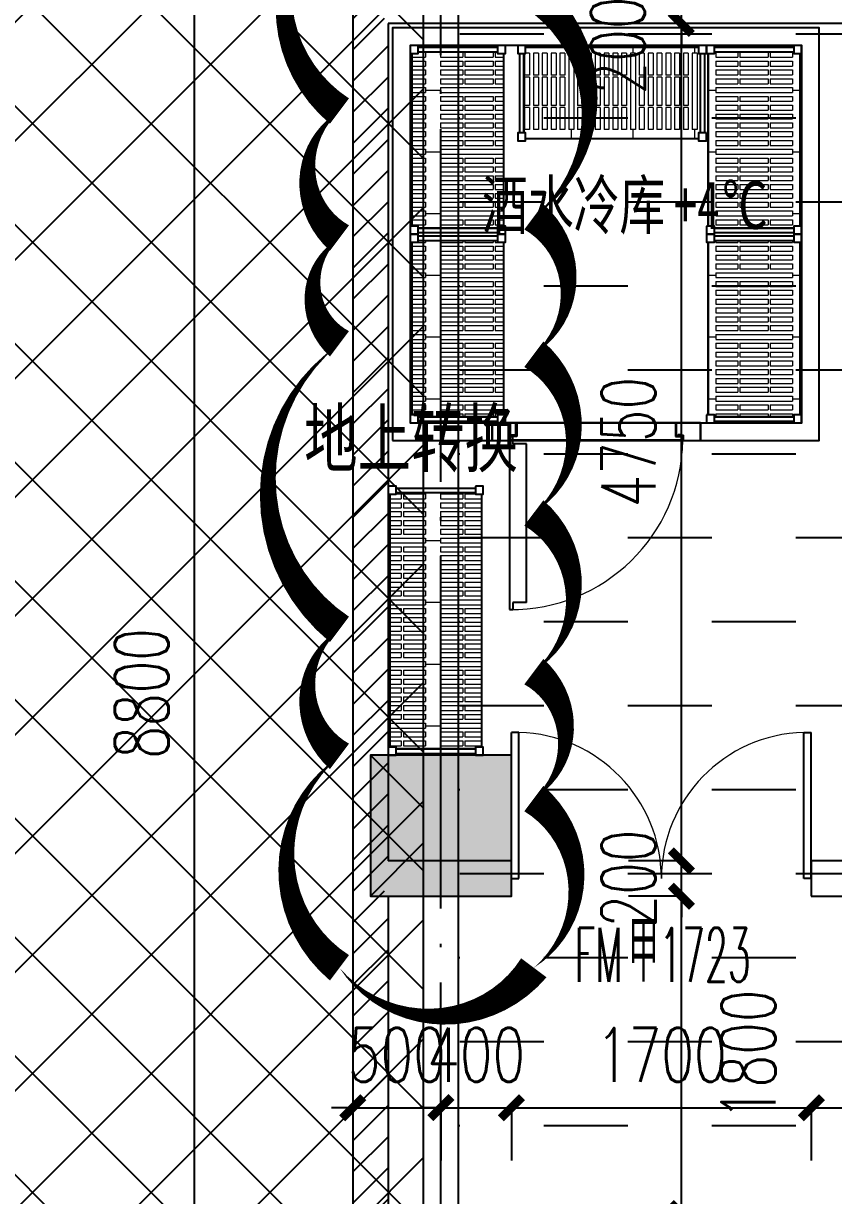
# Model space of a CAD drawing. Header units: millimetres. Extents: x 12325263 to 13848842, y -1463133 to 573208.
# Drawn here: x 12562430 to 12567023, y -833835 to -827187 of the extents above; entities that cross this region are included whole.
import ezdxf
from ezdxf.xclip import XClip

# ---------------------------------------------------------------- set-up
doc = ezdxf.new("R2010")
doc.units = ezdxf.units.MM
doc.header["$LTSCALE"] = 1000
doc.header["$XCLIPFRAME"] = 0
doc.linetypes.add('DOTE', pattern=[2.42, 2, -0.2, 0.02, -0.2])
for name, color, linetype in [('A-ANNO-DIMS', 83, 'Continuous'), ('A-ANNO-TEXT', 7, 'Continuous'), ('A-AXIS', 16, 'DOTE'), ('A-COLS', 6, 'Continuous'), ('A-WALL', 5, 'Continuous'), ('A-WALL-PATT', 8, 'Continuous'), ('A_WALL(防火墙)', 151, 'Continuous'), ('DIM_MODI', 6, 'Continuous'), ('DOOR_FIRE', 1, 'Continuous'), ('DOOR_FIRE_TEXT', 7, 'Continuous'), ('fur202301', 252, 'Continuous'), ('PUB_DIM', 83, 'Continuous'), ('PUB_HATCH', 8, 'Continuous'), ('WALL', 5, 'Continuous'), ('WALL-SHATCH', 8, 'Continuous'), ('地下室柱网$0$0q-柱0', 8, 'Continuous'), ('地下室柱网$0$0q-柱填充', 8, 'Continuous'), ('建筑-楼板开洞', 251, 'Continuous')]:
    doc.layers.add(name, color=color, linetype=linetype)
doc.layers.add('地下室柱网$0$9', color=8, linetype='Continuous', plot=False)
doc.styles.add('_TCH_DIM_T3', font='SIMPLEX.shx', dxfattribs={"width": 0.705882, "bigfont": 'GBCBIG.shx'})
doc.styles.add('_TCH_WINDOW', font='SIMPLEX', dxfattribs={"width": 0.7, "height": 3.5, "bigfont": 'GBCBIG'})
doc.styles.add('TITXV', font='', dxfattribs={"width": 0.7})
doc.styles.get('TITXV').set_extended_font_data('SimSun')
doc.dimstyles.new('_TCH_ARCH&&120', dxfattribs={"dimtxt": 306, "dimasz": 120, "dimexe": 300, "dimexo": 360, "dimgap": 147, "dimtad": 1, "dimdec": 0, "dimzin": 0, "dimdsep": 46, "dimtxsty": '_TCH_DIM_T3', "dimblk": 'ARCHTICK', "dimcen": 0.09, "dimclrt": 7, "dimazin": 2, "dimtfac": 1, "dimtdec": 0, "dimtix": 1, "dimtmove": 2, "dimatfit": 3, "dimfxl": 1, "dimfxlon": 1, "dimtolj": 1, "dimtzin": 0, "dimarcsym": 0})
pattern_1 = [(45, (0, 89.76), (-88.388383, 88.388383), [])]

# ---------------------------------------------------------------- blocks, each defined once
blk = doc.blocks.new('adgshg13-A$C7F010FC0')
at = {"layer": 'WALL-SHATCH'}
h = blk.add_hatch(color=256, dxfattribs=at)
h.dxf.hatch_style = 1
h.paths.add_polyline_path([(-60384.2, -16880.9), (-763.2, 197.5), (12587.6, -13153.3), (12587.6, -157996), (-162964.9, -188820.4), (-171262.4, -180522.9), (-171262.4, -31310.9), (-150707.2, -10755.7), (-131860.1, -7980.9), (-99162.4, -7980.9), (-99162.4, -4980.9), (-76620.4, -4980.9), (-70107.7, -16880.9)], flags=16)
h.paths.add_polyline_path([(-60091.2, -16380.9), (-646.9, 646.9), (12987.6, -12987.6), (12987.6, -158331.9), (-163100.6, -189250.4), (-171662.4, -180688.6), (-171662.4, -31145.2), (-150777.9, -10260.7), (-131896.7, -7480.9), (-99562.4, -7480.9), (-99562.4, -4580.9), (-76365.6, -4580.9), (-69907.5, -16380.9)])
blk = doc.blocks.new('*U495')
at = {"layer": '地下室柱网$0$0q-柱0'}
blk.add_lwpolyline([(-400, -400), (400, -400), (400, 400), (-400, 400)], close=True, dxfattribs=at)
at = {"layer": '地下室柱网$0$0q-柱填充'}
blk.add_solid([(-400, 400), (400, 400), (-400, -400), (400, -400)], dxfattribs=at)
at = {"layer": '地下室柱网$0$9'}
for p, q in [((-400, 400), (400, -400)), ((-400, -400), (400, 400))]:
    blk.add_line(p, q, dxfattribs=at)
blk = doc.blocks.new('A$C4C7A72D3')
at = {"rotation": 9.958774256191969}
blk.add_blockref('*U495', (163504.4, 104321), dxfattribs=at)
at = {"layer": 'WALL', "color": 1}
blk.add_blockref('adgshg13-A$C7F010FC0', (210433, 205503.6), dxfattribs=at)
blk = doc.blocks.new('qlzw')
at = {"layer": 'A-AXIS'}
blk.add_line((12431366.8, 979489.8), (12431366.8, 1082089.8), dxfattribs=at)
blk = doc.blocks.new('_FZH')
blk.add_lwpolyline([(-0.5, -0.5), (0.5, -0.5), (0.5, 0.5), (-0.5, 0.5)], close=True)
at = {"layer": 'PUB_HATCH'}
blk.add_solid([(-0.5, -0.5), (0.5, -0.5), (-0.5, 0.5), (0.5, 0.5)], dxfattribs=at)
blk = doc.blocks.new('asdfdsfds')
at = {"layer": 'DIM_MODI'}
blk.add_lwpolyline([(-40075.4, 60242.9, 0, 180, 0.5), (-40075.4, 59462.9, 0, 180, 0.5), (-40075.4, 58202.9, 0, 180, 0.5), (-40075.4, 57482.9, 0, 180, 0.5), (-40075.4, 56882.9, 0, 180, 0.5), (-40075.4, 55262.9, 0, 180, 0.5), (-40075.4, 54542.9, 0, 180, 0.5), (-40075.4, 53343.6, 0, 180, 0.5), (-38973.2, 53343.6, 0, 180, 0.5), (-38973.2, 54303.6, 0, 180, 0.5), (-38973.2, 55023.6, 0, 180, 0.5), (-38973.2, 55923.6, 0, 180, 0.5), (-38973.2, 56823.6, 0, 180, 0.5), (-38973.2, 57603.6, 0, 180, 0.5), (-38973.2, 58863.6, 0, 180, 0.5), (-38973.2, 59643.6, 0, 180, 0.5), (-38973.2, 60242.9, 0, 180, 0.5), (-39873.2, 60242.9, 0, 180, 0.5)], format="xyseb", close=True, dxfattribs=at)
at = {"layer": 'A-COLS', "xscale": 800, "yscale": 800, "zscale": 800, "rotation": 270}
blk.add_blockref('_FZH', (-39500, 54150), dxfattribs=at)
at = {"layer": 'DIM_MODI', "style": 'TITXV', "width": 0.7}
blk.add_text('地上转换', height=317.22, dxfattribs=at).set_placement((-40275.2, 56188.2))
blk = doc.blocks.new('*U1650')
at = {"layer": 'fur202301', "lineweight": 0}
h = blk.add_hatch(dxfattribs=at)
h.set_pattern_fill('CAMBRO层板', color=256, pattern_type=2)
h.set_pattern_definition([(0, (-5399.2, -2045), (0, 520), [28, -322]), (0, (-5399.2, -1920), (0, 520), [28, -322]), (90, (-5399.18, -2045.03), (-350, 2e-14), [125, -395]), (90, (-5371.18, -2045.03), (-350, 2e-14), [125, -395]), (0, (-5399.2, -1748), (0, 520), [28, -322]), (0, (-5399.2, -1908), (0, 520), [28, -322]), (90, (-5399.18, -1908.03), (-350, 2e-14), [160, -360]), (90, (-5371.18, -1908.03), (-350, 2e-14), [160, -360]), (0, (-5399.2, -1611), (0, 520), [28, -322]), (0, (-5399.2, -1736), (0, 520), [28, -322]), (90, (-5399.18, -1736.03), (-350, 2e-14), [125, -395]), (90, (-5371.18, -1736.03), (-350, 2e-14), [125, -395]), (0, (-5349.2, -2045), (0, 520), [28, -322]), (0, (-5349.2, -1920), (0, 520), [28, -322]), (90, (-5349.18, -2045.03), (-350, 2e-14), [125, -395]), (90, (-5321.18, -2045.03), (-350, 2e-14), [125, -395]), (0, (-5349.2, -1748), (0, 520), [28, -322]), (0, (-5349.2, -1908), (0, 520), [28, -322]), (90, (-5349.18, -1908.03), (-350, 2e-14), [160, -360]), (90, (-5321.18, -1908.03), (-350, 2e-14), [160, -360]), (0, (-5349.2, -1611), (0, 520), [28, -322]), (0, (-5349.2, -1736), (0, 520), [28, -322]), (90, (-5349.18, -1736.03), (-350, 2e-14), [125, -395]), (90, (-5321.18, -1736.03), (-350, 2e-14), [125, -395]), (0, (-5299.2, -2045), (0, 520), [28, -322]), (0, (-5299.2, -1920), (0, 520), [28, -322]), (90, (-5299.18, -2045.03), (-350, 2e-14), [125, -395]), (90, (-5271.18, -2045.03), (-350, 2e-14), [125, -395]), (0, (-5299.2, -1748), (0, 520), [28, -322]), (0, (-5299.2, -1908), (0, 520), [28, -322]), (90, (-5299.18, -1908.03), (-350, 2e-14), [160, -360]), (90, (-5271.18, -1908.03), (-350, 2e-14), [160, -360]), (0, (-5299.2, -1611), (0, 520), [28, -322]), (0, (-5299.2, -1736), (0, 520), [28, -322]), (90, (-5299.18, -1736.03), (-350, 2e-14), [125, -395]), (90, (-5271.18, -1736.03), (-350, 2e-14), [125, -395]), (0, (-5249.2, -2045), (0, 520), [28, -322]), (0, (-5249.2, -1920), (0, 520), [28, -322]), (90, (-5249.18, -2045.03), (-350, 2e-14), [125, -395]), (90, (-5221.18, -2045.03), (-350, 2e-14), [125, -395]), (0, (-5249.2, -1748), (0, 520), [28, -322]), (0, (-5249.2, -1908), (0, 520), [28, -322]), (90, (-5249.18, -1908.03), (-350, 2e-14), [160, -360]), (90, (-5221.18, -1908.03), (-350, 2e-14), [160, -360]), (0, (-5249.2, -1611), (0, 520), [28, -322]), (0, (-5249.2, -1736), (0, 520), [28, -322]), (90, (-5249.18, -1736.03), (-350, 2e-14), [125, -395]), (90, (-5221.18, -1736.03), (-350, 2e-14), [125, -395]), (0, (-5199.2, -2045), (0, 520), [28, -322]), (0, (-5199.2, -1920), (0, 520), [28, -322]), (90, (-5199.18, -2045.03), (-350, 2e-14), [125, -395]), (90, (-5171.18, -2045.03), (-350, 2e-14), [125, -395]), (0, (-5199.2, -1748), (0, 520), [28, -322]), (0, (-5199.2, -1908), (0, 520), [28, -322]), (90, (-5199.18, -1908.03), (-350, 2e-14), [160, -360]), (90, (-5171.18, -1908.03), (-350, 2e-14), [160, -360]), (0, (-5199.2, -1611), (0, 520), [28, -322]), (0, (-5199.2, -1736), (0, 520), [28, -322]), (90, (-5199.18, -1736.03), (-350, 2e-14), [125, -395]), (90, (-5171.18, -1736.03), (-350, 2e-14), [125, -395]), (0, (-5149.2, -2045), (0, 520), [28, -322]), (0, (-5149.2, -1920), (0, 520), [28, -322]), (90, (-5149.18, -2045.03), (-350, 2e-14), [125, -395]), (90, (-5121.18, -2045.03), (-350, 2e-14), [125, -395]), (0, (-5149.2, -1748), (0, 520), [28, -322]), (0, (-5149.2, -1908), (0, 520), [28, -322]), (90, (-5149.18, -1908.03), (-350, 2e-14), [160, -360]), (90, (-5121.18, -1908.03), (-350, 2e-14), [160, -360]), (0, (-5149.2, -1611), (0, 520), [28, -322]), (0, (-5149.2, -1736), (0, 520), [28, -322]), (90, (-5149.18, -1736.03), (-350, 2e-14), [125, -395]), (90, (-5121.18, -1736.03), (-350, 2e-14), [125, -395]), (0, (-5099.2, -2045), (0, 520), [28, -322]), (0, (-5099.2, -1611), (0, 520), [28, -322]), (90, (-5099.18, -2045.03), (-350, 2e-14), [434, -86]), (90, (-5071.18, -2045.03), (-350, 2e-14), [434, -86]), (90, (-5084.5, -1610.93), (-350, 2e-14), [43.033, -476.967]), (90, (-5084.5, -2087.9), (-350, 2e-14), [42.776, -477.224])])
h.paths.add_polyline_path([(35, -45), (45, -45), (45, -10), (1025, -10), (1025, -45), (1035, -45), (1035, -495), (1025, -495), (1025, -530), (45, -530), (45, -495), (35, -495)])
for points in [[(0, -45), (45, -45), (45, 0), (0, 0)], [(1025, -45), (1070, -45), (1070, 0), (1025, 0)], [(35, -45), (45, -45), (45, -10), (1025, -10), (1025, -45), (1035, -45), (1035, -495), (1025, -495), (1025, -530), (45, -530), (45, -495), (35, -495)], [(0, -540), (45, -540), (45, -495), (0, -495)], [(1025, -540), (1070, -540), (1070, -495), (1025, -495)]]:
    blk.add_lwpolyline(points, close=True)
for points in [[(10, -495), (10, -45)], [(35, -495), (35, -45)], [(45, -10), (1025, -10)], [(1035, -495), (1035, -45)], [(1060, -495), (1060, -45)], [(45, -530), (1025, -530)]]:
    blk.add_lwpolyline(points)
blk = doc.blocks.new('*U1649')
at = {"layer": 'fur202301', "lineweight": 0}
h = blk.add_hatch(dxfattribs=at)
h.set_pattern_fill('CAMBRO层板', color=256, pattern_type=2)
h.set_pattern_definition([(0, (-4944.2, -2045), (0, 520), [28, -322]), (0, (-4944.2, -1920), (0, 520), [28, -322]), (90, (-4944.18, -2045.03), (-350, 2e-14), [125, -395]), (90, (-4916.18, -2045.03), (-350, 2e-14), [125, -395]), (0, (-4944.2, -1748), (0, 520), [28, -322]), (0, (-4944.2, -1908), (0, 520), [28, -322]), (90, (-4944.18, -1908.03), (-350, 2e-14), [160, -360]), (90, (-4916.18, -1908.03), (-350, 2e-14), [160, -360]), (0, (-4944.2, -1611), (0, 520), [28, -322]), (0, (-4944.2, -1736), (0, 520), [28, -322]), (90, (-4944.18, -1736.03), (-350, 2e-14), [125, -395]), (90, (-4916.18, -1736.03), (-350, 2e-14), [125, -395]), (0, (-4894.2, -2045), (0, 520), [28, -322]), (0, (-4894.2, -1920), (0, 520), [28, -322]), (90, (-4894.18, -2045.03), (-350, 2e-14), [125, -395]), (90, (-4866.18, -2045.03), (-350, 2e-14), [125, -395]), (0, (-4894.2, -1748), (0, 520), [28, -322]), (0, (-4894.2, -1908), (0, 520), [28, -322]), (90, (-4894.18, -1908.03), (-350, 2e-14), [160, -360]), (90, (-4866.18, -1908.03), (-350, 2e-14), [160, -360]), (0, (-4894.2, -1611), (0, 520), [28, -322]), (0, (-4894.2, -1736), (0, 520), [28, -322]), (90, (-4894.18, -1736.03), (-350, 2e-14), [125, -395]), (90, (-4866.18, -1736.03), (-350, 2e-14), [125, -395]), (0, (-4844.2, -2045), (0, 520), [28, -322]), (0, (-4844.2, -1920), (0, 520), [28, -322]), (90, (-4844.18, -2045.03), (-350, 2e-14), [125, -395]), (90, (-4816.18, -2045.03), (-350, 2e-14), [125, -395]), (0, (-4844.2, -1748), (0, 520), [28, -322]), (0, (-4844.2, -1908), (0, 520), [28, -322]), (90, (-4844.18, -1908.03), (-350, 2e-14), [160, -360]), (90, (-4816.18, -1908.03), (-350, 2e-14), [160, -360]), (0, (-4844.2, -1611), (0, 520), [28, -322]), (0, (-4844.2, -1736), (0, 520), [28, -322]), (90, (-4844.18, -1736.03), (-350, 2e-14), [125, -395]), (90, (-4816.18, -1736.03), (-350, 2e-14), [125, -395]), (0, (-4794.2, -2045), (0, 520), [28, -322]), (0, (-4794.2, -1920), (0, 520), [28, -322]), (90, (-4794.18, -2045.03), (-350, 2e-14), [125, -395]), (90, (-4766.18, -2045.03), (-350, 2e-14), [125, -395]), (0, (-4794.2, -1748), (0, 520), [28, -322]), (0, (-4794.2, -1908), (0, 520), [28, -322]), (90, (-4794.18, -1908.03), (-350, 2e-14), [160, -360]), (90, (-4766.18, -1908.03), (-350, 2e-14), [160, -360]), (0, (-4794.2, -1611), (0, 520), [28, -322]), (0, (-4794.2, -1736), (0, 520), [28, -322]), (90, (-4794.18, -1736.03), (-350, 2e-14), [125, -395]), (90, (-4766.18, -1736.03), (-350, 2e-14), [125, -395]), (0, (-4744.2, -2045), (0, 520), [28, -322]), (0, (-4744.2, -1920), (0, 520), [28, -322]), (90, (-4744.18, -2045.03), (-350, 2e-14), [125, -395]), (90, (-4716.18, -2045.03), (-350, 2e-14), [125, -395]), (0, (-4744.2, -1748), (0, 520), [28, -322]), (0, (-4744.2, -1908), (0, 520), [28, -322]), (90, (-4744.18, -1908.03), (-350, 2e-14), [160, -360]), (90, (-4716.18, -1908.03), (-350, 2e-14), [160, -360]), (0, (-4744.2, -1611), (0, 520), [28, -322]), (0, (-4744.2, -1736), (0, 520), [28, -322]), (90, (-4744.18, -1736.03), (-350, 2e-14), [125, -395]), (90, (-4716.18, -1736.03), (-350, 2e-14), [125, -395]), (0, (-4694.2, -2045), (0, 520), [28, -322]), (0, (-4694.2, -1920), (0, 520), [28, -322]), (90, (-4694.18, -2045.03), (-350, 2e-14), [125, -395]), (90, (-4666.18, -2045.03), (-350, 2e-14), [125, -395]), (0, (-4694.2, -1748), (0, 520), [28, -322]), (0, (-4694.2, -1908), (0, 520), [28, -322]), (90, (-4694.18, -1908.03), (-350, 2e-14), [160, -360]), (90, (-4666.18, -1908.03), (-350, 2e-14), [160, -360]), (0, (-4694.2, -1611), (0, 520), [28, -322]), (0, (-4694.2, -1736), (0, 520), [28, -322]), (90, (-4694.18, -1736.03), (-350, 2e-14), [125, -395]), (90, (-4666.18, -1736.03), (-350, 2e-14), [125, -395]), (0, (-4644.2, -2045), (0, 520), [28, -322]), (0, (-4644.2, -1611), (0, 520), [28, -322]), (90, (-4644.18, -2045.03), (-350, 2e-14), [434, -86]), (90, (-4616.18, -2045.03), (-350, 2e-14), [434, -86]), (90, (-4629.5, -1610.93), (-350, 2e-14), [43.033, -476.967]), (90, (-4629.5, -2087.9), (-350, 2e-14), [42.776, -477.224])])
h.paths.add_polyline_path([(35, -45), (45, -45), (45, -10), (1480, -10), (1480, -45), (1490, -45), (1490, -495), (1480, -495), (1480, -530), (45, -530), (45, -495), (35, -495)])
for points in [[(0, -45), (45, -45), (45, 0), (0, 0)], [(1480, -45), (1525, -45), (1525, 0), (1480, 0)], [(35, -45), (45, -45), (45, -10), (1480, -10), (1480, -45), (1490, -45), (1490, -495), (1480, -495), (1480, -530), (45, -530), (45, -495), (35, -495)], [(0, -540), (45, -540), (45, -495), (0, -495)], [(1480, -540), (1525, -540), (1525, -495), (1480, -495)]]:
    blk.add_lwpolyline(points, close=True)
for points in [[(10, -495), (10, -45)], [(35, -495), (35, -45)], [(45, -10), (1480, -10)], [(1490, -495), (1490, -45)], [(1515, -495), (1515, -45)], [(45, -530), (1480, -530)]]:
    blk.add_lwpolyline(points)
blk = doc.blocks.new('asdgagA$C655A5B81')
for p, q in [((0, 1059.1), (0, 963.1)), ((0, 959.1), (0, 1059.1)), ((135, 1059.1), (0, 1059.1)), ((0, 1059.1), (0, 963.1)), ((0, 965.1), (0, 1059.1)), ((0, 965.1), (0, 1059.1)), ((1045, 1059.1), (135, 1059.1)), ((135, 988.4), (135, 1059.1)), ((135, 988.4), (135, 1059.1)), ((140, 1059.1), (140, 981.2)), ((1040, 1059.1), (1040, 981.2)), ((1045, 988.4), (1045, 1059.1)), ((1045, 988.4), (1045, 1059.1)), ((1181, 1059.1), (1045, 1059.1)), ((1181, 959.1), (1181, 1059.1)), ((1181, 1059.1), (1181, 963.1)), ((1181, 1059.1), (1181, 963.1)), ((1181, 965.1), (1181, 1059.1)), ((0, 959.1), (94.4, 959.1)), ((94.4, 959.1), (94.4, 988.4)), ((135, 988.4), (94.4, 988.4)), ((94.4, 959.1), (94.4, 988.4)), ((135, 988.4), (94.4, 988.4)), ((94.4, 963.1), (94.4, 988.4)), ((94.4, 959.1), (1085.6, 959.1)), ((140, 981.2), (99.4, 981.2)), ((99.4, 963.1), (99.4, 981.2)), ((99.4, 981.2), (117.5, 981.2)), ((99.4, 981.2), (99.4, 0)), ((99.4, 963.1), (1080.6, 963.1)), ((117.5, 940.6), (117.5, 981.2)), ((195.4, 940.6), (117.5, 940.6)), ((195.4, 40.6), (195.4, 940.6)), ((1040, 981.2), (1080.6, 981.2)), ((1045, 988.4), (1085.6, 988.4)), ((1045, 988.4), (1085.6, 988.4)), ((1080.6, 963.1), (1080.6, 981.2)), ((1085.6, 959.1), (1085.6, 988.4)), ((1085.6, 959.1), (1085.6, 988.4)), ((1085.6, 963.1), (1085.6, 988.4)), ((1085.6, 959.1), (1181, 959.1)), ((117.5, 40.6), (117.5, 0)), ((195.4, 40.6), (117.5, 40.6)), ((99.4, 0), (117.5, 0))]:
    blk.add_line(p, q)
at = {"lineweight": 0}
for p, q in [((105.2, 981.2), (105.2, 982)), ((105.2, 982), (125.5, 982)), ((105.3, 992.4), (125.5, 992.4)), ((105.3, 989.4), (105.3, 992.4)), ((125.5, 989.4), (105.3, 989.4)), ((106, 981.2), (115, 981.2)), ((112.7, 985.7), (112.7, 989.5)), ((112.7, 989.5), (119.1, 989.5)), ((117.2, 985.7), (112.7, 985.7)), ((112.7, 985), (117.2, 985)), ((112.7, 984.6), (117.2, 984.6)), ((117.2, 983.1), (112.7, 983.1)), ((117.2, 982.7), (112.7, 982.7)), ((113.1, 987.8), (113.1, 989.1)), ((113.1, 989.1), (119.1, 989.1)), ((113.1, 987.8), (114.1, 987.8)), ((113.1, 986.1), (113.1, 987.4)), ((113.1, 987.4), (114.1, 987.4)), ((117.2, 986.1), (113.1, 986.1)), ((113.8, 991), (115.2, 989.6)), ((113.8, 990.8), (115.1, 989.6)), ((113.9, 991.4), (115.7, 989.7)), ((113.9, 991.3), (115.6, 989.6)), ((113.9, 991.2), (115.5, 989.6)), ((113.9, 991.1), (115.3, 989.6)), ((113.9, 990.7), (114.9, 989.6)), ((113.9, 990.5), (114.8, 989.7)), ((114, 991.6), (115.8, 989.8)), ((114, 991.5), (115.8, 989.7)), ((114, 990.2), (114.5, 989.8)), ((114.1, 991.7), (115.9, 989.8)), ((114.1, 991.7), (116, 989.9)), ((114.2, 991.9), (116.1, 990)), ((114.2, 991.8), (116.1, 989.9)), ((114.3, 991.9), (116.2, 990.1)), ((114.4, 992), (116.3, 990.1)), ((114.5, 992.1), (116.3, 990.2)), ((114.6, 992.1), (116.4, 990.3)), ((114.6, 992.1), (116.4, 990.4)), ((114.7, 992.2), (116.5, 990.5)), ((114.8, 992.2), (116.5, 990.6)), ((114.9, 992.2), (116.5, 990.7)), ((115.1, 992.3), (116.5, 990.8)), ((115.2, 992.3), (116.5, 990.9)), ((115.3, 992.3), (116.5, 991.1)), ((115.5, 992.2), (116.5, 991.2)), ((115.7, 992.2), (116.4, 991.4)), ((115.7, 981.2), (124.7, 981.2)), ((116, 992), (116.3, 991.7)), ((117.6, 982), (117.6, 982.3)), ((119.1, 985.5), (118, 985.5)), ((119.1, 985.2), (118, 985.2)), ((118, 982.7), (118, 982.7)), ((118, 982), (118, 982.3)), ((125.5, 989.5), (119.1, 989.5)), ((125.1, 989.1), (119.1, 989.1)), ((119.1, 985.5), (120.3, 985.5)), ((119.1, 985.2), (120.3, 985.2)), ((120.2, 982.7), (120.2, 982.7)), ((120.2, 982), (120.2, 982.3)), ((120.6, 982), (120.6, 982.3)), ((121, 986.1), (125.1, 986.1)), ((121, 985.7), (125.5, 985.7)), ((125.5, 985), (121, 985)), ((125.5, 984.6), (121, 984.6)), ((121, 983.1), (125.5, 983.1)), ((121, 982.7), (125.5, 982.7)), ((125.1, 987.8), (124.2, 987.8)), ((125.1, 987.4), (124.2, 987.4)), ((125.1, 987.8), (125.1, 989.1)), ((125.1, 986.1), (125.1, 987.4)), ((125.5, 992.4), (125.5, 989.4)), ((125.5, 985.7), (125.5, 989.5)), ((125.5, 981.2), (125.5, 982)), ((1054.5, 992.4), (1054.5, 989.4)), ((1074.7, 992.4), (1054.5, 992.4)), ((1054.5, 989.5), (1060.9, 989.5)), ((1054.5, 985.7), (1054.5, 989.5)), ((1054.5, 989.4), (1074.7, 989.4)), ((1059, 985.7), (1054.5, 985.7)), ((1054.5, 985), (1059, 985)), ((1054.5, 984.6), (1059, 984.6)), ((1059, 983.1), (1054.5, 983.1)), ((1059, 982.7), (1054.5, 982.7)), ((1074.8, 982), (1054.5, 982)), ((1054.5, 981.2), (1054.5, 982)), ((1054.9, 989.1), (1060.9, 989.1)), ((1054.9, 987.8), (1054.9, 989.1)), ((1054.9, 987.8), (1055.8, 987.8)), ((1054.9, 987.4), (1055.8, 987.4)), ((1054.9, 986.1), (1054.9, 987.4)), ((1059, 986.1), (1054.9, 986.1)), ((1064.3, 981.2), (1055.3, 981.2)), ((1059.4, 982), (1059.4, 982.3)), ((1060.9, 985.5), (1059.7, 985.5)), ((1060.9, 985.2), (1059.7, 985.2)), ((1059.8, 982.7), (1059.8, 982.7)), ((1059.8, 982), (1059.8, 982.3)), ((1067.3, 989.5), (1060.9, 989.5)), ((1066.9, 989.1), (1060.9, 989.1)), ((1060.9, 985.5), (1062, 985.5)), ((1060.9, 985.2), (1062, 985.2)), ((1062, 982.7), (1062, 982.7)), ((1062, 982), (1062, 982.3)), ((1062.4, 982), (1062.4, 982.3)), ((1062.8, 986.1), (1066.9, 986.1)), ((1062.8, 985.7), (1067.3, 985.7)), ((1067.3, 985), (1062.8, 985)), ((1067.3, 984.6), (1062.8, 984.6)), ((1062.8, 983.1), (1067.3, 983.1)), ((1062.8, 982.7), (1067.3, 982.7)), ((1064.7, 992.3), (1063.5, 991.1)), ((1064.8, 992.3), (1063.5, 990.9)), ((1064.9, 992.3), (1063.5, 990.8)), ((1064.5, 992.2), (1063.5, 991.2)), ((1065.1, 992.2), (1063.5, 990.7)), ((1065.2, 992.2), (1063.5, 990.6)), ((1065.3, 992.2), (1063.5, 990.5)), ((1064.3, 992.2), (1063.6, 991.4)), ((1065.4, 992.1), (1063.6, 990.4)), ((1065.4, 992.1), (1063.6, 990.3)), ((1065.5, 992.1), (1063.7, 990.2)), ((1064, 992), (1063.7, 991.7)), ((1065.6, 992), (1063.7, 990.1)), ((1065.7, 991.9), (1063.8, 990.1)), ((1065.8, 991.9), (1063.9, 990)), ((1065.8, 991.8), (1063.9, 989.9)), ((1065.9, 991.7), (1064, 989.9)), ((1065.9, 991.7), (1064.1, 989.8)), ((1066, 991.6), (1064.2, 989.8)), ((1066, 991.5), (1064.2, 989.7)), ((1066.1, 991.4), (1064.3, 989.7)), ((1066.1, 991.3), (1064.4, 989.6)), ((1066.1, 991.2), (1064.5, 989.6)), ((1066.1, 991.1), (1064.7, 989.6)), ((1066.2, 991), (1064.8, 989.6)), ((1066.2, 990.8), (1064.9, 989.6)), ((1074, 981.2), (1065, 981.2)), ((1066.1, 990.7), (1065.1, 989.6)), ((1066.1, 990.5), (1065.2, 989.7)), ((1066, 990.2), (1065.5, 989.8)), ((1066.9, 987.8), (1065.9, 987.8)), ((1066.9, 987.4), (1065.9, 987.4)), ((1066.9, 987.8), (1066.9, 989.1)), ((1066.9, 986.1), (1066.9, 987.4)), ((1067.3, 985.7), (1067.3, 989.5)), ((1074.7, 989.4), (1074.7, 992.4)), ((1074.8, 981.2), (1074.8, 982))]:
    blk.add_line(p, q, dxfattribs=at)
for centre in [(115.2, 990.9), (1064.8, 990.9)]:
    blk.add_circle(centre, 1.34, dxfattribs=at)
for centre, radius, start, end in [((108.4, 972.2), 972.2, 269.46723, 359.23147), ((112.7, 983.8), 1.12, 90, 270), ((112.7, 983.8), 0.75, 90, 270), ((114.1, 987.6), 0.188, 270, 90), ((117.2, 985.3), 0.75, 14.47751, 90), ((117.2, 985.3), 0.375, 270, 90), ((117.2, 985.3), 0.75, 270, 345.52249), ((117.2, 982.3), 0.75, 0, 90), ((117.2, 982.3), 0.375, 0, 90), ((121, 982.3), 0.75, 90, 180), ((121, 985.3), 0.75, 90, 165.52249), ((121, 985.3), 0.75, 194.47751, 270), ((121, 985.3), 0.375, 90, 270), ((121, 982.3), 0.375, 90, 180), ((124.2, 987.6), 0.188, 90, 270), ((125.5, 983.8), 1.12, 270, 90), ((125.5, 983.8), 0.75, 270, 90), ((1054.5, 983.8), 1.12, 90, 270), ((1054.5, 983.8), 0.75, 90, 270), ((1055.8, 987.6), 0.188, 270, 90), ((1059, 985.3), 0.75, 14.47751, 90), ((1059, 985.3), 0.375, 270, 90), ((1059, 985.3), 0.75, 270, 345.52249), ((1059, 982.3), 0.75, 0, 90), ((1059, 982.3), 0.375, 0, 90), ((1062.8, 985.3), 0.75, 90, 165.52249), ((1062.8, 985.3), 0.75, 194.47751, 270), ((1062.8, 982.3), 0.75, 90, 180), ((1062.8, 985.3), 0.375, 90, 270), ((1062.8, 982.3), 0.375, 90, 180), ((1065.9, 987.6), 0.188, 90, 270), ((1067.3, 983.8), 1.12, 270, 90), ((1067.3, 983.8), 0.75, 270, 90)]:
    blk.add_arc(centre, radius, start, end, dxfattribs=at)
for p in [(112.7, 982.7), (113.1, 987.6), (114.1, 987.4), (117.2, 985), (119.1, 985.3), (121, 985), (124.2, 987.4), (125.1, 987.6), (125.5, 982.7), (1054.5, 982.7), (1054.9, 987.6), (1055.8, 987.4), (1059, 985), (1060.9, 985.3), (1062.8, 985), (1065.9, 987.4), (1066.9, 987.6), (1067.3, 982.7)]:
    blk.add_point(p, dxfattribs=at)
blk = doc.blocks.new('*U1641')
for points in [[(0, -2340.2), (2420.1, -2340.2), (2420.1, 0), (0, 0)], [(100, -2240.2), (2320.1, -2240.2), (2320.1, -100), (100, -100)]]:
    blk.add_lwpolyline(points, close=True)
blk.add_blockref('asdgagA$C655A5B81', (565, -3299.3))
blk = doc.blocks.new('sdfgsdffhg')
at = {"layer": 'fur202301'}
blk.add_blockref('*U1641', (-16561.8, 46844.7), dxfattribs=at)
for name, p, rotation in [('*U1650', (-15921.8, 46744.7), 270), ('*U1650', (-14781.8, 46204.7), 180), ('*U1650', (-14241.8, 46744.7), 270), ('*U1650', (-15921.8, 45674.6), 270), ('*U1650', (-14241.8, 45674.6), 270), ('*U1649', (-16046.8, 44244.8), 270)]:
    blk.add_blockref(name, p, dxfattribs=dict(at, rotation=rotation))
blk = doc.blocks.new('_ArchTick')
at = {"color": 0, "linetype": 'ByBlock', "const_width": 0.4}
blk.add_lwpolyline([(-0.5, -0.5), (0.5, 0.5)], dxfattribs=at)
blk = doc.blocks.new('*D4300')
at = {"layer": 'A-ANNO-DIMS', "color": 0, "lineweight": -2, "transparency": 16777216}
for p, q in [((12566896.8, -833335.8), (12566896.8, -833636.8)), ((12566896.8, -833336.8), (12568846.8, -833336.8)), ((12568846.8, -833335.8), (12568846.8, -833636.8))]:
    blk.add_line(p, q, dxfattribs=at)
at = {"layer": 'Defpoints', "color": 0, "transparency": 16777216}
for p in [(12566896.8, -832136.8), (12568846.8, -832136.8), (12568846.8, -833336.8)]:
    blk.add_point(p, dxfattribs=at)
at = {"layer": 'A-ANNO-DIMS', "color": 0, "lineweight": -2, "transparency": 16777216, "xscale": 120, "yscale": 120, "zscale": 120, "rotation": 180}
blk.add_blockref('_ArchTick', (12566896.8, -833336.8), dxfattribs=at)
at = {"layer": 'A-ANNO-DIMS', "color": 0, "lineweight": -2, "transparency": 16777216, "xscale": 120, "yscale": 120, "zscale": 120}
blk.add_blockref('_ArchTick', (12568846.8, -833336.8), dxfattribs=at)
at = {"layer": 'A-ANNO-DIMS', "color": 7, "transparency": 16777216, "insert": (12567871.8, -833036.8), "char_height": 306, "attachment_point": 5, "style": '_TCH_DIM_T3'}
blk.add_mtext('\\A1;1950', dxfattribs=at)
blk = doc.blocks.new('*D4301')
at = {"layer": 'A-ANNO-DIMS', "color": 0, "lineweight": -2, "transparency": 16777216}
for p, q in [((12565196.81071, -833335.78575), (12565196.81071, -833636.78575)), ((12565196.81071, -833336.78575), (12566896.81071, -833336.78575)), ((12566896.81071, -833335.78575), (12566896.81071, -833636.78575))]:
    blk.add_line(p, q, dxfattribs=at)
at = {"layer": 'Defpoints', "color": 0, "transparency": 16777216}
for p in [(12565196.81071, -832136.78575), (12566896.81071, -832136.78575), (12566896.81071, -833336.78575)]:
    blk.add_point(p, dxfattribs=at)
at = {"layer": 'A-ANNO-DIMS', "color": 0, "lineweight": -2, "transparency": 16777216, "xscale": 120, "yscale": 120, "zscale": 120, "rotation": 180}
blk.add_blockref('_ArchTick', (12565196.81071, -833336.78575), dxfattribs=at)
at = {"layer": 'A-ANNO-DIMS', "color": 0, "lineweight": -2, "transparency": 16777216, "xscale": 120, "yscale": 120, "zscale": 120}
blk.add_blockref('_ArchTick', (12566896.81071, -833336.78575), dxfattribs=at)
at = {"layer": 'A-ANNO-DIMS', "color": 7, "transparency": 16777216, "insert": (12566046.81071, -833036.78575), "char_height": 306, "attachment_point": 5, "style": '_TCH_DIM_T3'}
blk.add_mtext('\\A1;1700', dxfattribs=at)
blk = doc.blocks.new('*D4302')
at = {"layer": 'A-ANNO-DIMS', "color": 0, "lineweight": -2, "transparency": 16777216}
for p, q in [((12564796.81071, -833336.78575), (12564676.81071, -833336.78575)), ((12564796.81071, -833335.78575), (12564796.81071, -833636.78575)), ((12564796.81071, -833336.78575), (12565196.81071, -833336.78575)), ((12565196.81071, -833335.78575), (12565196.81071, -833636.78575)), ((12565196.81071, -833336.78575), (12565316.81071, -833336.78575))]:
    blk.add_line(p, q, dxfattribs=at)
at = {"layer": 'Defpoints', "color": 0, "transparency": 16777216}
for p in [(12564796.81071, -832136.78575), (12565196.81071, -832136.78575), (12565196.81071, -833336.78575)]:
    blk.add_point(p, dxfattribs=at)
at = {"layer": 'A-ANNO-DIMS', "color": 0, "lineweight": -2, "transparency": 16777216, "xscale": 120, "yscale": 120, "zscale": 120}
blk.add_blockref('_ArchTick', (12564796.81071, -833336.78575), dxfattribs=at)
at = {"layer": 'A-ANNO-DIMS', "color": 0, "lineweight": -2, "transparency": 16777216, "xscale": 120, "yscale": 120, "zscale": 120, "rotation": 180}
blk.add_blockref('_ArchTick', (12565196.81071, -833336.78575), dxfattribs=at)
at = {"layer": 'A-ANNO-DIMS', "color": 7, "transparency": 16777216, "insert": (12564996.81071, -833036.78575), "char_height": 306, "attachment_point": 5, "style": '_TCH_DIM_T3'}
blk.add_mtext('\\A1;400', dxfattribs=at)
blk = doc.blocks.new('*D4303')
at = {"layer": 'A-ANNO-DIMS', "color": 0, "lineweight": -2, "transparency": 16777216}
for p, q in [((12564296.81071, -833336.78575), (12564176.81071, -833336.78575)), ((12564296.81071, -833335.78575), (12564296.81071, -833636.78575)), ((12564296.81071, -833336.78575), (12564796.81071, -833336.78575)), ((12564796.81071, -833335.78575), (12564796.81071, -833636.78575)), ((12564796.81071, -833336.78575), (12564916.81071, -833336.78575))]:
    blk.add_line(p, q, dxfattribs=at)
at = {"layer": 'Defpoints', "color": 0, "transparency": 16777216}
for p in [(12564296.81071, -832136.78575), (12564796.81071, -832136.78575), (12564796.81071, -833336.78575)]:
    blk.add_point(p, dxfattribs=at)
at = {"layer": 'A-ANNO-DIMS', "color": 0, "lineweight": -2, "transparency": 16777216, "xscale": 120, "yscale": 120, "zscale": 120}
blk.add_blockref('_ArchTick', (12564296.81071, -833336.78575), dxfattribs=at)
at = {"layer": 'A-ANNO-DIMS', "color": 0, "lineweight": -2, "transparency": 16777216, "xscale": 120, "yscale": 120, "zscale": 120, "rotation": 180}
blk.add_blockref('_ArchTick', (12564796.81071, -833336.78575), dxfattribs=at)
at = {"layer": 'A-ANNO-DIMS', "color": 7, "transparency": 16777216, "insert": (12564546.81071, -833036.78575), "char_height": 306, "attachment_point": 5, "style": '_TCH_DIM_T3'}
blk.add_mtext('\\A1;500', dxfattribs=at)
blk = doc.blocks.new('*D4703')
at = {"layer": 'Defpoints', "color": 0, "transparency": 16777216}
for p in [(12563400, -826586.8), (12564496.8, -826586.8), (12564496.8, -835386.8)]:
    blk.add_point(p, dxfattribs=at)
at = {"layer": 'PUB_DIM', "color": 0, "lineweight": -2, "transparency": 16777216}
for p, q in [((12563401, -826586.8), (12563100, -826586.8)), ((12563400, -835386.8), (12563400, -826586.8)), ((12563401, -835386.8), (12563100, -835386.8))]:
    blk.add_line(p, q, dxfattribs=at)
at = {"layer": 'PUB_DIM', "color": 0, "lineweight": -2, "transparency": 16777216, "xscale": 120, "yscale": 120, "zscale": 120}
for p, rotation in [((12563400, -826586.8), 90), ((12563400, -835386.8), 270)]:
    blk.add_blockref('_ArchTick', p, dxfattribs=dict(at, rotation=rotation))
at = {"layer": 'PUB_DIM', "color": 7, "transparency": 16777216, "insert": (12563100, -830986.8), "char_height": 306, "attachment_point": 5, "rotation": 90, "style": '_TCH_DIM_T3'}
blk.add_mtext('\\A1;8800', dxfattribs=at)
blk = doc.blocks.new('*D4716')
at = {"layer": 'Defpoints', "color": 0, "transparency": 16777216}
for p in [(12566160, -832136.8), (12566896.8, -832136.8), (12566896.8, -833936.8)]:
    blk.add_point(p, dxfattribs=at)
at = {"layer": 'PUB_DIM', "color": 0, "lineweight": -2, "transparency": 16777216}
for p, q in [((12566161, -832136.8), (12565860, -832136.8)), ((12566160, -833936.8), (12566160, -832136.8)), ((12566161, -833936.8), (12565860, -833936.8))]:
    blk.add_line(p, q, dxfattribs=at)
at = {"layer": 'PUB_DIM', "color": 0, "lineweight": -2, "transparency": 16777216, "xscale": 120, "yscale": 120, "zscale": 120}
for p, rotation in [((12566160, -832136.8), 90), ((12566160, -833936.8), 270)]:
    blk.add_blockref('_ArchTick', p, dxfattribs=dict(at, rotation=rotation))
at = {"layer": 'PUB_DIM', "color": 7, "transparency": 16777216, "insert": (12566540, -833036.8), "char_height": 306, "attachment_point": 5, "rotation": 90, "style": '_TCH_DIM_T3'}
blk.add_mtext('\\A1;1800', dxfattribs=at)
blk = doc.blocks.new('*D4717')
at = {"layer": 'Defpoints', "color": 0, "transparency": 16777216}
for p in [(12566160, -831936.8), (12566896.8, -831936.8), (12566896.8, -832136.8)]:
    blk.add_point(p, dxfattribs=at)
at = {"layer": 'PUB_DIM', "color": 0, "lineweight": -2, "transparency": 16777216}
for p, q in [((12566160, -831936.8), (12566160, -831816.8)), ((12566161, -831936.8), (12565860, -831936.8)), ((12566160, -832136.8), (12566160, -831936.8)), ((12566161, -832136.8), (12565860, -832136.8)), ((12566160, -832136.8), (12566160, -832256.8))]:
    blk.add_line(p, q, dxfattribs=at)
at = {"layer": 'PUB_DIM', "color": 0, "lineweight": -2, "transparency": 16777216, "xscale": 120, "yscale": 120, "zscale": 120}
for p, rotation in [((12566160, -831936.8), 270), ((12566160, -832136.8), 90)]:
    blk.add_blockref('_ArchTick', p, dxfattribs=dict(at, rotation=rotation))
at = {"layer": 'PUB_DIM', "color": 7, "transparency": 16777216, "insert": (12565860, -832036.8), "char_height": 306, "attachment_point": 5, "rotation": 90, "style": '_TCH_DIM_T3'}
blk.add_mtext('\\A1;200', dxfattribs=at)
blk = doc.blocks.new('*D4718')
at = {"layer": 'Defpoints', "color": 0, "transparency": 16777216}
for p in [(12566160, -827186.8), (12566896.8, -827186.8), (12566896.8, -831936.8)]:
    blk.add_point(p, dxfattribs=at)
at = {"layer": 'PUB_DIM', "color": 0, "lineweight": -2, "transparency": 16777216}
for p, q in [((12566161, -827186.8), (12565860, -827186.8)), ((12566160, -831936.8), (12566160, -827186.8)), ((12566161, -831936.8), (12565860, -831936.8))]:
    blk.add_line(p, q, dxfattribs=at)
at = {"layer": 'PUB_DIM', "color": 0, "lineweight": -2, "transparency": 16777216, "xscale": 120, "yscale": 120, "zscale": 120}
for p, rotation in [((12566160, -827186.8), 90), ((12566160, -831936.8), 270)]:
    blk.add_blockref('_ArchTick', p, dxfattribs=dict(at, rotation=rotation))
at = {"layer": 'PUB_DIM', "color": 7, "transparency": 16777216, "insert": (12565860, -829561.8), "char_height": 306, "attachment_point": 5, "rotation": 90, "style": '_TCH_DIM_T3'}
blk.add_mtext('\\A1;4750', dxfattribs=at)
blk = doc.blocks.new('*D4719')
at = {"layer": 'Defpoints', "color": 0, "transparency": 16777216}
for p in [(12566160, -826986.8), (12566896.8, -826986.8), (12566896.8, -827186.8)]:
    blk.add_point(p, dxfattribs=at)
at = {"layer": 'PUB_DIM', "color": 0, "lineweight": -2, "transparency": 16777216}
for p, q in [((12566160, -826986.8), (12566160, -826866.8)), ((12566161, -826986.8), (12565860, -826986.8)), ((12566160, -827186.8), (12566160, -826986.8)), ((12566161, -827186.8), (12565860, -827186.8)), ((12566160, -827186.8), (12566160, -827306.8))]:
    blk.add_line(p, q, dxfattribs=at)
at = {"layer": 'PUB_DIM', "color": 0, "lineweight": -2, "transparency": 16777216, "xscale": 120, "yscale": 120, "zscale": 120}
for p, rotation in [((12566160, -826986.8), 270), ((12566160, -827186.8), 90)]:
    blk.add_blockref('_ArchTick', p, dxfattribs=dict(at, rotation=rotation))
at = {"layer": 'PUB_DIM', "color": 7, "transparency": 16777216, "insert": (12565800, -827312.1), "char_height": 306, "attachment_point": 5, "rotation": 90, "style": '_TCH_DIM_T3'}
blk.add_mtext('\\A1;200', dxfattribs=at)
blk = doc.blocks.new('$DorLib2D$00000002')
for p, q in [((-0.5, 0), (-0.5, 0.4875)), ((-0.475, 0.4875), (-0.5, 0.4875)), ((-0.475, 0), (-0.475, 0.4875)), ((0.475, 0), (0.475, 0.4875)), ((0.475, 0.4875), (0.5, 0.4875)), ((0.5, 0), (0.5, 0.4875)), ((-0.5, 0), (-0.475, 0)), ((0.5, 0), (0.475, 0))]:
    blk.add_line(p, q)
at = {"lineweight": 13}
for centre, start, end in [((-0.4875, 0), 0, 88.5307), ((0.4875, 0), 91.4693, 180)]:
    blk.add_arc(centre, 0.4875, start, end, dxfattribs=at)

msp = doc.modelspace()

# ---------------------------------------------------------------- block references
ref = msp.add_blockref('A$C4C7A72D3', (12385714.9, -906209.5), dxfattribs=dict(rotation=350.041249254255))
XClip(ref).set_block_clipping_path([(223442.8584877662, 85923.1187333744), (220542.7961432356, 85923.1422391906), (220542.8579492103, 89292.823275506), (211526.9150355905, 89292.8101311298), (210631.4331447985, 94392.8080583527), (206113.3685902953, 94392.8025418455), (206001.4315187763, 95030.3127344656), (204376.2826588508, 94744.9613686837), (203364.4570056833, 100506.9030052917), (197947.3947122637, 99555.7482674252), (192482.3428474721, 130679.4765393781), (190118.7804593667, 130264.4504016289), (191623.4071957469, 121695.6427078634), (177046.6486519482, 119136.2011700841), (175707.6223907359, 126760.8483765714), (173902.988371335, 128026.4039125028), (169528.3854461554, 127258.2903269802), (169070.0967394859, 129868.3614864857), (163308.2517458182, 128856.6693391807), (163766.52659606, 126246.6171700556), (159679.1795131005, 125528.9180921423), (170669.6888374612, 62935.797914044), (167222.1989369914, 62330.4650948944), (167939.7759490944, 58243.6808593175), (171386.9528796654, 58848.2912487988), (172857.0656793863, 50477.0032648193), (165962.5026008021, 49266.4230898353), (168037.7813034765, 37447.1796448426), (140649.9584970828, 32638.2390106404), (115387.9799239188, 28202.5781787895), (95598.7254695911, 140907.4332163476), (226939.476109907, 163968.8668500402), (240128.6952811591, 88852.8973128139)])

# ---------------------------------------------------------------- next in the draw order: hatches: boundary and pattern name
at = {"layer": 'A-WALL-PATT'}
h = msp.add_hatch(dxfattribs=at)
h.set_pattern_fill('ANSI37', color=252, scale=300)
h.set_pattern_definition([(45, (0, 0), (-336.759605, 336.759605), []), (135, (0, 0), (-336.759605, -336.759605), [])])
h.paths.add_polyline_path([(12620650.4, -860223), (12617794, -859722), (12618376.9, -856402.6), (12609496.8, -854843.4), (12609496.8, -849665.4), (12605046.8, -848884), (12605046.8, -848236.8), (12604796.8, -848236.8), (12604796.8, -848236.8), (12603396.8, -848236.8), (12603396.8, -842386.7), (12597896.8, -842386.8), (12597896.8, -819486.8), (12597896.6, -810786.8), (12595496.8, -810786.8), (12595496.9, -819486.7), (12580697.2, -819486.7), (12580696.9, -811745.4), (12579138.3, -810186.8), (12574696.8, -810186.7), (12574696.8, -807536.8), (12568846.8, -807536.8), (12568846.8, -810186.8), (12564696.9, -810186.8), (12564696.8, -873736.8), (12561196.8, -873736.8), (12561196.8, -877886.8), (12564696.8, -877886.8), (12564696.8, -886386.8), (12557696.8, -886386.8), (12557696.8, -898386.9), (12504241.6, -898386.9), (12504241.6, -783958), (12634041.3, -783958), (12627930.1, -818762.8)])
at = {"layer": '建筑-楼板开洞'}
h = msp.add_hatch(dxfattribs=at)
h.set_pattern_fill('DASH', color=256, scale=500)
h.set_pattern_definition([(0, (0, 0), (476.25, 476.25), [476.25, -476.25])])
h.paths.add_polyline_path([(12597696.7, -842386.8), (12590696.8, -842386.9), (12590697.1, -843986.8), (12595796.8, -843986.9), (12595797.1, -849736.9), (12588796.8, -849736.8), (12588796.8, -851936.8), (12564896.8, -851936.8), (12564896.8, -816186.8), (12568846.8, -816186.8), (12568846.8, -816040), (12568846.8, -807536.8), (12574696.8, -807536.8), (12574696.8, -810386.8), (12575896.8, -810386.8), (12579055.2, -810386.8), (12580496.9, -811828.2), (12580696.9, -819086.9), (12595696.9, -819086.7), (12595696.9, -812786.8), (12597696.7, -812786.8)])

# ---------------------------------------------------------------- next in the draw order: linework, layer by layer
at = {"layer": 'PUB_HATCH', "color": 6, "elevation": 0}
msp.add_lwpolyline([(12603396.8, -842386.7), (12597896.8, -842386.8), (12597896.8, -819486.8), (12597896.6, -810786.8), (12595496.8, -810786.8), (12595496.9, -819486.7), (12580697.2, -819486.7), (12580696.9, -811745.4), (12579138.3, -810186.8), (12574696.8, -810186.7), (12574696.8, -807536.8), (12568846.8, -807536.8), (12568846.8, -810186.8), (12564696.9, -810186.8), (12564696.8, -873736.8), (12561196.8, -873736.8), (12561196.8, -877886.8), (12564696.8, -877886.8), (12564696.8, -886386.8), (12557696.8, -886386.8), (12557696.8, -898386.9), (12504241.6, -898386.9)], dxfattribs=at)
at = {"layer": '建筑-楼板开洞'}
msp.add_lwpolyline([(12597696.7, -842386.8), (12590696.8, -842386.9), (12590697.1, -843986.8), (12595796.8, -843986.9), (12595797.1, -849736.9), (12588796.8, -849736.8), (12588796.8, -851936.8), (12564896.8, -851936.8), (12564896.8, -816186.8), (12568846.8, -816186.8), (12568846.8, -816040), (12568846.8, -807536.8), (12574696.8, -807536.8), (12574696.8, -810386.8), (12575896.8, -810386.8), (12579055.2, -810386.8), (12580496.9, -811828.2), (12580696.9, -819086.9), (12595696.9, -819086.7), (12595696.9, -812786.8), (12597696.7, -812786.8)], close=True, dxfattribs=at)

# ---------------------------------------------------------------- next in the draw order: block references
at = {"color": 2}
msp.add_blockref('qlzw', (133430, -1881876.5), dxfattribs=at)
msp.add_blockref('asdfdsfds', (12604296.8, -885886.8))

# ---------------------------------------------------------------- next in the draw order: block references
msp.add_blockref('sdfgsdffhg', (12581083.9, -874056.8, 0))

# ---------------------------------------------------------------- next in the draw order: hatches: boundary and pattern name
at = {"layer": 'A-WALL-PATT'}
h = msp.add_hatch(dxfattribs=at)
h.set_pattern_fill('普通砖', color=256, scale=50, style=0)
h.set_pattern_definition(pattern_1)
h.paths.add_polyline_path([(12564430.1, -827086.8), (12564296.8, -827086.8), (12564296.8, -832036.8), (12564430.1, -832036.8), (12564496.8, -831936.8), (12564496.8, -827186.8)])
h = msp.add_hatch(dxfattribs=at)
h.set_pattern_fill('普通砖', color=256, scale=50, style=0)
h.set_pattern_definition(pattern_1)
h.paths.add_polyline_path([(12564430.1, -832036.8), (12564296.8, -832036.8), (12564296.8, -842536.8), (12564430.1, -842536.8), (12564496.8, -842436.8), (12564496.8, -832136.8)])

# ---------------------------------------------------------------- next in the draw order: linework, layer by layer
at = {"layer": 'A-WALL'}
for p, q in [((12566496.8, -827186.8), (12564496.8, -827186.8)), ((12568296.8, -827186.8), (12566496.8, -827186.8)), ((12565196.8, -831936.8), (12564496.8, -831936.8)), ((12565196.8, -832136.8), (12565196.8, -831936.8)), ((12568646.8, -831936.8), (12566896.8, -831936.8)), ((12566896.8, -831936.8), (12566896.8, -832136.8)), ((12564496.8, -832136.8), (12565196.8, -832136.8)), ((12566896.8, -832136.8), (12568746.8, -832136.8))]:
    msp.add_line(p, q, dxfattribs=at)
at = {"layer": 'A_WALL(防火墙)'}
for p, q in [((12564296.8, -827086.8), (12564296.8, -832036.8)), ((12564496.8, -827186.8), (12564496.8, -831936.8)), ((12564296.8, -832036.8), (12564296.8, -842536.8)), ((12564496.8, -832136.8), (12564496.8, -842436.8))]:
    msp.add_line(p, q, dxfattribs=at)

# ---------------------------------------------------------------- next in the draw order: block references
at = {"layer": 'DOOR_FIRE', "xscale": -1700, "yscale": -1700, "zscale": 200, "rotation": 179.9999999994664}
msp.add_blockref('$DorLib2D$00000002', (12566046.8, -832036.8), dxfattribs=at)

# ---------------------------------------------------------------- next in the draw order: texts
at = {"layer": 'A-ANNO-TEXT', "style": 'TITXV', "width": 0.7}
for s, p in [('酒水冷库', (12565030, -828352.5)), ('+4', (12566118.8, -828352.5)), ('℃', (12566391, -828352.5))]:
    msp.add_text(s, height=271.9, dxfattribs=at).set_placement(p)
at = {"layer": 'DOOR_FIRE_TEXT', "style": '_TCH_WINDOW'}
for s, height, width, p in [('甲', 347.2, 0.7, (12565857.5, -832622.7)), ('FM', 306, 0.494118, (12565555.1, -832622.7)), ('1723', 306, 0.494118, (12566034.5, -832622.7))]:
    msp.add_text(s, height=height, rotation=360, dxfattribs=dict(at, width=width)).set_placement(p)

# ---------------------------------------------------------------- next in the draw order: dimensions: what is measured, and where the dimension line sits
at = {"layer": 'A-ANNO-DIMS'}
for p1, p2, picture, middle in [((12564296.8, -832136.8), (12564796.8, -832136.8), '*D4303', (12564546.8, -833036.8)), ((12564796.8, -832136.8), (12565196.8, -832136.8), '*D4302', (12564996.8, -833036.8)), ((12565196.8, -832136.8), (12566896.8, -832136.8), '*D4301', (12566046.8, -833036.8)), ((12566896.8, -832136.8), (12568846.8, -832136.8), '*D4300', (12567871.8, -833036.8))]:
    dim = msp.add_aligned_dim(p1=p1, p2=p2, distance=-1200, dimstyle='_TCH_ARCH&&120', dxfattribs=at)
    dim.commit()
    dim.dimension.update_dxf_attribs({"geometry": picture, "text_midpoint": middle})
at = {"layer": 'PUB_DIM'}
for p1, p2, distance, picture, middle in [((12564496.8, -835386.8), (12564496.8, -826586.8), 1096.8, '*D4703', (12563100, -830986.8)), ((12566896.8, -831936.8), (12566896.8, -827186.8), 736.8, '*D4718', (12565860, -829561.8)), ((12566896.8, -832136.8), (12566896.8, -831936.8), 736.8, '*D4717', (12565860, -832036.8))]:
    dim = msp.add_aligned_dim(p1=p1, p2=p2, distance=distance, dimstyle='_TCH_ARCH&&120', dxfattribs=at)
    dim.commit()
    dim.dimension.update_dxf_attribs({"geometry": picture, "text_midpoint": middle})
for base, p1, p2, picture, middle in [((12566160, -826986.8), (12566896.8, -827186.8), (12566896.8, -826986.8), '*D4719', (12565800, -827312.1)), ((12566160, -832136.8), (12566896.8, -833936.8), (12566896.8, -832136.8), '*D4716', (12566540, -833036.8))]:
    dim = msp.add_linear_dim(base=base, p1=p1, p2=p2, angle=90, dimstyle='_TCH_ARCH&&120', dxfattribs=at)
    dim.commit()
    dim.dimension.update_dxf_attribs({"geometry": picture, "text_midpoint": middle, "dimtype": 129})

doc.saveas('drawing.dxf')
